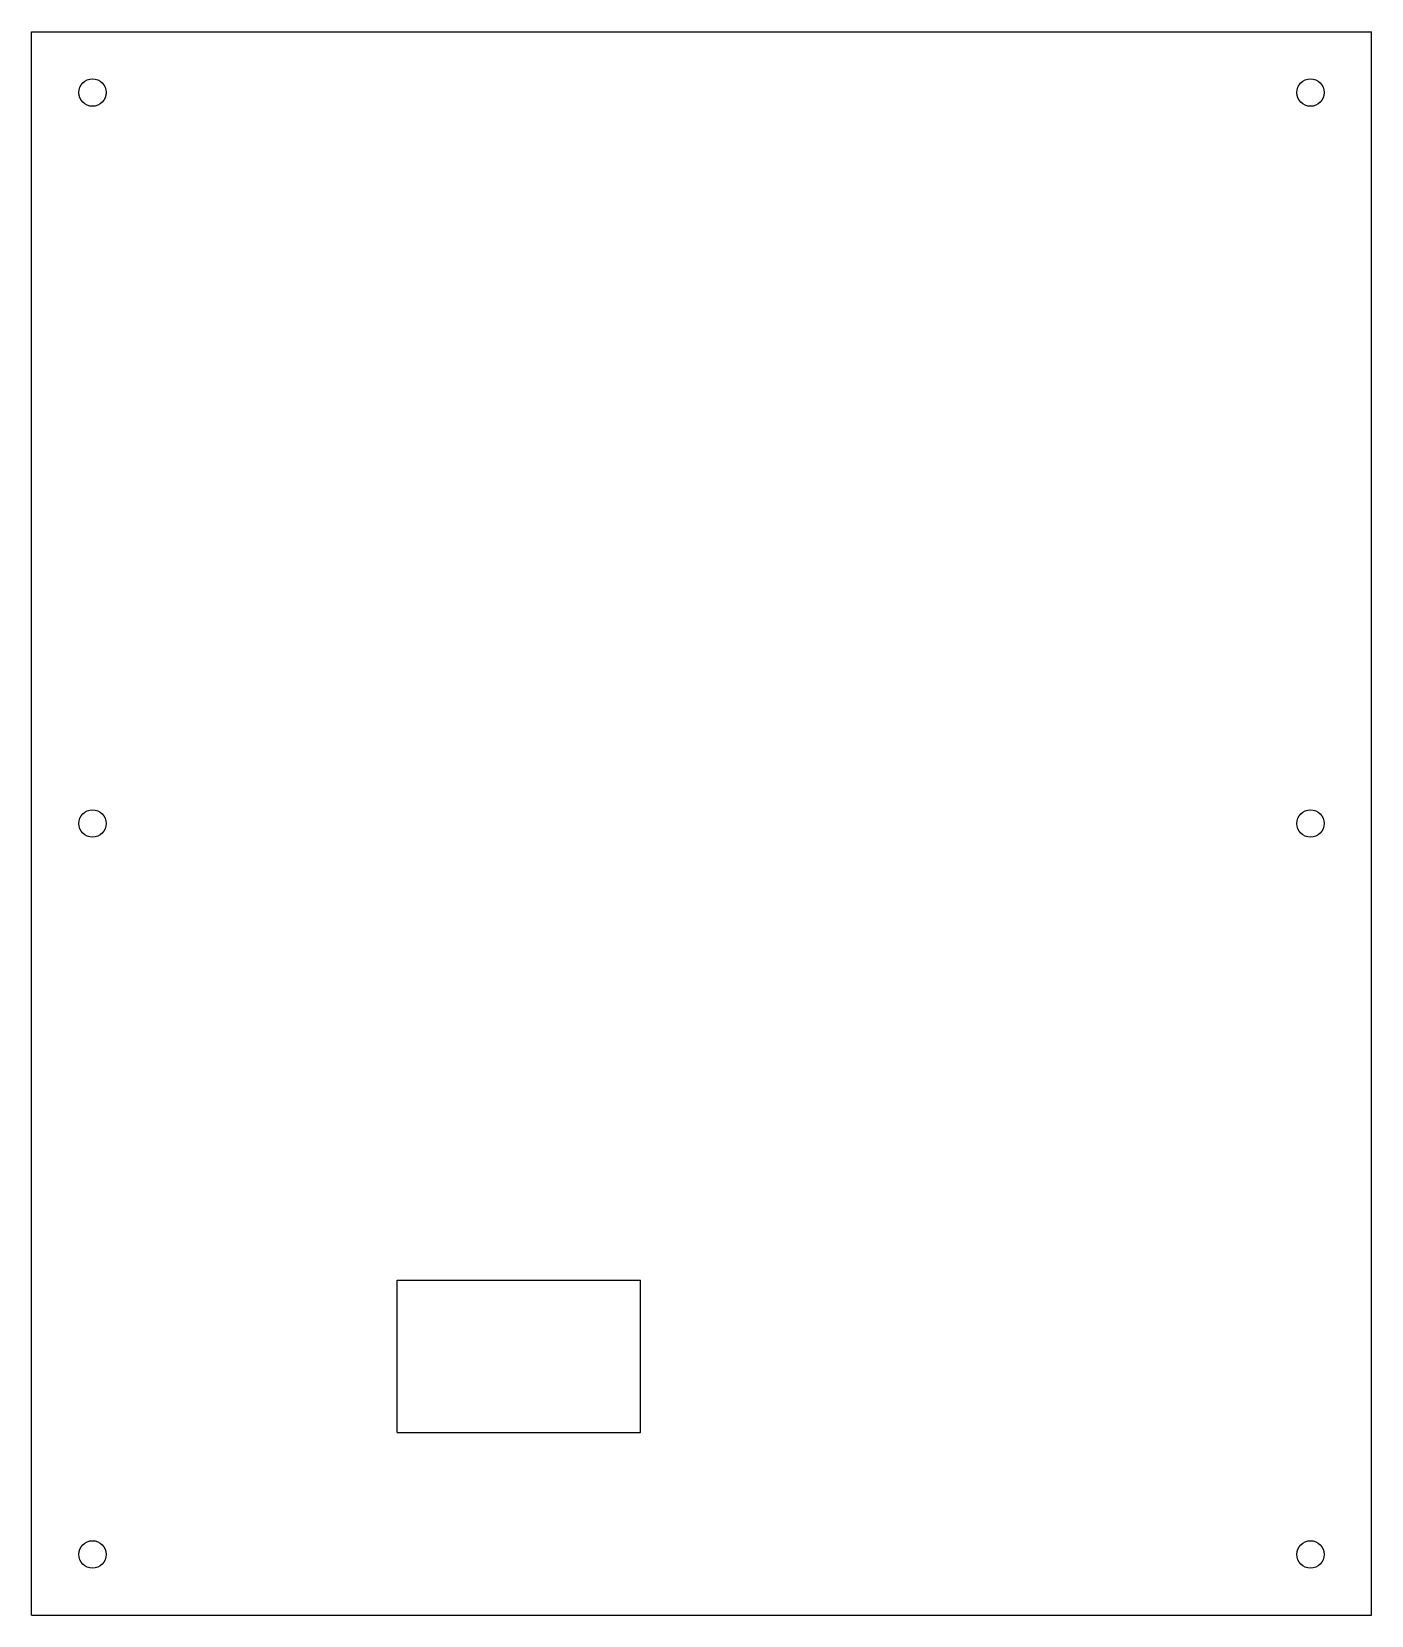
# Model space of a CAD drawing. Header units: millimetres. Extents: x 0 to 220, y 0 to 260.
import ezdxf

# ---------------------------------------------------------------- set-up
doc = ezdxf.new("R2010")
doc.units = ezdxf.units.MM
doc.layers.add('Part', color=7, linetype='CONTINUOUS')

msp = doc.modelspace()

# ---------------------------------------------------------------- linework, layer by layer
at = {"layer": 'Part'}
for p, q in [((0, 0, 3), (0, 260, 3)), ((0, 260), (0, 260, 3)), ((0, 0), (0, 260)), ((0, 0, 3), (0, 260, 3)), ((0, 260, 3), (220, 260, 3)), ((0, 260), (220, 260)), ((0, 260, 3), (220, 260, 3)), ((0, 260), (0, 260, 3)), ((0, 0), (0, 260)), ((0, 260), (220, 260)), ((220, 0, 3), (220, 260, 3)), ((220, 260), (220, 260, 3)), ((220, 0), (220, 260)), ((220, 0, 3), (220, 260, 3)), ((220, 260), (220, 260, 3)), ((220, 0), (220, 260)), ((12.25, 250), (12.25, 250, 3)), ((12.25, 250), (12.25, 250, 3)), ((212.25, 250), (212.25, 250, 3)), ((212.25, 250), (212.25, 250, 3)), ((12.25, 130), (12.25, 130, 3)), ((12.25, 130), (12.25, 130, 3)), ((212.25, 130), (212.25, 130, 3)), ((212.25, 130), (212.25, 130, 3)), ((60, 55, 3), (100, 55, 3)), ((60, 30, 3), (60, 55, 3)), ((60, 55), (100, 55)), ((60, 30), (60, 55)), ((60, 55), (100, 55)), ((60, 55, 3), (100, 55, 3)), ((60, 55), (60, 55, 3)), ((60, 30, 3), (60, 55, 3)), ((60, 55), (60, 55, 3)), ((60, 30), (60, 55)), ((100, 30, 3), (100, 55, 3)), ((100, 30), (100, 55)), ((100, 30, 3), (100, 55, 3)), ((100, 55), (100, 55, 3)), ((100, 30), (100, 55)), ((100, 55), (100, 55, 3)), ((60, 30, 3), (100, 30, 3)), ((60, 30), (100, 30)), ((60, 30), (100, 30)), ((60, 30, 3), (100, 30, 3)), ((60, 30), (60, 30, 3)), ((60, 30), (60, 30, 3)), ((100, 30), (100, 30, 3)), ((100, 30), (100, 30, 3)), ((12.25, 10), (12.25, 10, 3)), ((12.25, 10), (12.25, 10, 3)), ((212.25, 10), (212.25, 10, 3)), ((212.25, 10), (212.25, 10, 3)), ((0, 0), (0, 0, 3)), ((0, 0), (220, 0)), ((0, 0, 3), (220, 0, 3)), ((0, 0), (0, 0, 3)), ((0, 0, 3), (220, 0, 3)), ((0, 0), (220, 0)), ((220, 0), (220, 0, 3)), ((220, 0), (220, 0, 3))]:
    msp.add_line(p, q, dxfattribs=at)
for centre in [(10, 250, 3), (10, 250), (10, 250, 3), (10, 250), (210, 250, 3), (210, 250), (210, 250, 3), (210, 250), (10, 130, 3), (10, 130), (10, 130, 3), (10, 130), (210, 130, 3), (210, 130), (210, 130, 3), (210, 130), (10, 10, 3), (10, 10), (10, 10, 3), (10, 10), (210, 10, 3), (210, 10), (210, 10, 3), (210, 10)]:
    msp.add_circle(centre, 2.25, dxfattribs=at)

doc.saveas('drawing.dxf')
